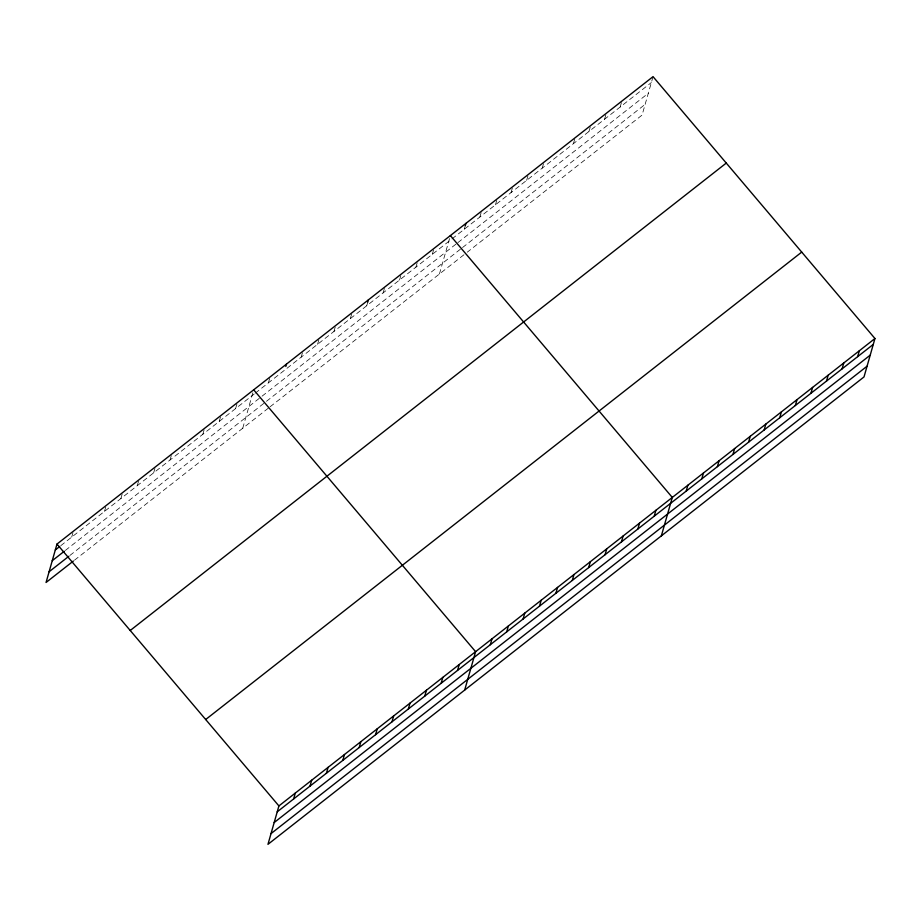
<?xml version="1.0" encoding="UTF-8"?>
<svg xmlns="http://www.w3.org/2000/svg" width="921" height="921" viewBox="0 0 921 921"><rect width="100%" height="100%" fill="white"/><g stroke="black" fill="none" stroke-linecap="round" stroke-linejoin="round"><path stroke-width="0.69" stroke-dasharray="4.61 3.45" d="M71.7 537.116L73.047 532.396M104.487 511.408L105.834 506.688M120.881 498.549L122.217 493.84M137.264 485.701L138.611 480.981M153.657 472.841L155.338 466.947M170.051 459.993L171.398 455.273M202.827 434.286L204.174 429.566M219.221 421.427L220.568 416.718M235.615 408.579L237.296 402.684M242.741 428.242L253.689 389.825M268.391 382.871L269.738 378.151M301.179 357.164L302.525 352.444M317.572 344.304L318.908 339.596M333.966 331.456L335.302 326.736M350.348 318.597L352.029 312.703M366.742 305.749L367.755 302.215M383.136 292.89L384.471 288.181M399.53 280.042L400.865 275.321M415.912 267.182L417.259 262.473M432.306 254.334L433.987 248.44M439.432 273.998L450.381 235.58M464.288 229.248L465.289 225.714M479.876 217.022L481.223 212.314M495.463 204.807L497.144 198.913M511.051 192.581L512.398 187.861M526.639 180.355L528.32 174.46M542.227 168.129L543.574 163.42M573.403 143.676L574.75 138.967M588.991 131.45L590.338 126.741M604.59 119.235L605.926 114.515M620.178 107.009L621.848 101.114M653.035 76.662L642.087 115.079L467.269 252.17M60.774 545.681L254.196 394.004M255.278 393.152L450.922 239.725M452.038 238.861L651.354 82.556M65.368 550.413L260.965 397.032M262.059 396.168L456.781 243.478M457.887 242.603L648.292 93.286M69.869 555.467L461.421 248.417M462.538 247.542L645.149 104.349M74.463 560.21L268.967 407.669M270.06 406.817L466.164 253.033"/><path stroke-width="1.38" d="M874.95 338.514L278.913 805.921L267.965 844.338L864.013 376.931L874.95 338.514L653.035 76.662L56.987 544.069L46.05 582.486L73.369 561.062M285.798 366.477L286.466 364.117M367.755 302.215L368.423 299.855M293.626 798.968L295.307 793.073M465.289 225.714L465.968 223.354M310.02 786.108L311.689 780.214M326.402 773.26L328.083 767.366M342.796 760.401L344.477 754.506M359.19 747.553L360.871 741.658M375.584 734.693L377.253 728.799M391.966 721.845L393.647 715.951M408.36 708.986L410.041 703.091M424.754 696.138L426.435 690.243M441.147 683.278L442.817 677.384M457.53 670.43L459.211 664.536M464.668 690.094L475.604 651.677L253.689 389.825M490.317 644.723L491.998 638.829M506.711 631.864L508.392 625.969M523.093 619.016L524.774 613.121M539.487 606.156L541.168 600.262M555.881 593.308L557.562 587.414M572.275 580.449L573.956 574.554M588.669 567.601L590.338 561.706M605.051 554.741L606.732 548.847M621.445 541.893L623.126 535.999M637.839 529.034L639.519 523.14M654.232 516.186L655.902 510.292M661.359 535.849L672.295 497.432L450.381 235.58M686.203 491.1L687.883 485.206M701.79 478.874L703.471 472.991M717.39 466.659L719.059 460.765M732.978 454.433L734.647 448.539M748.566 442.207L750.235 436.312M764.154 429.98L765.835 424.086M779.742 417.754L781.422 411.86M795.33 405.528L797.01 399.633M810.917 393.302L812.598 387.419M826.505 381.087L828.186 375.192M842.093 368.861L843.774 362.966M857.681 356.634L859.362 350.74M55.318 549.964L59.681 546.533M52.255 560.693L64.274 551.276M49.112 571.757L68.776 556.33M130.229 630.482L726.266 163.075M205.682 719.52L801.719 252.101M277.233 811.815L873.269 344.408M274.182 822.545L870.218 355.138M271.027 833.609L867.064 366.201M56.987 544.069L278.913 805.921"/></g></svg>
